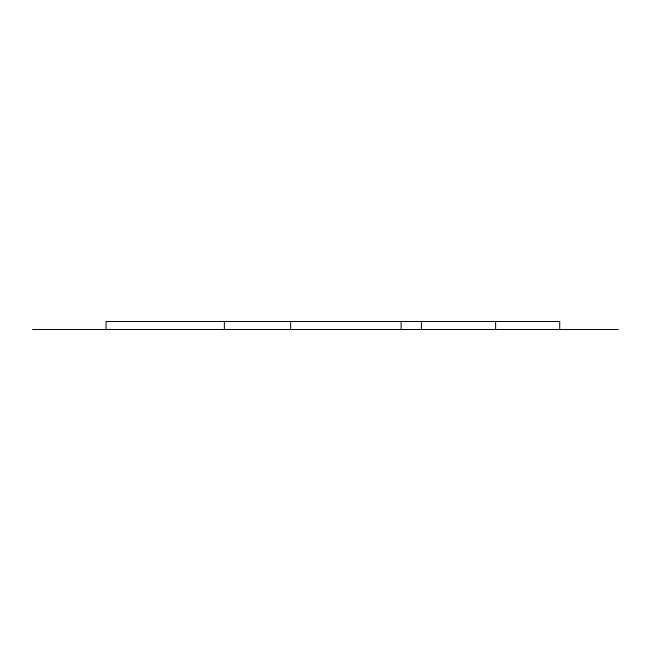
<?xml version="1.0" encoding="UTF-8"?>
<svg xmlns="http://www.w3.org/2000/svg" width="651" height="651" viewBox="0 0 651 651"><rect width="100%" height="100%" fill="white"/><g stroke="black" fill="none" stroke-linecap="round" stroke-linejoin="round"><path stroke-width="0.98" d="M32.55 329.512L618.45 329.512M559.722 329.512L559.722 321.488L106.064 321.488L106.064 329.512M495.623 321.488L495.623 329.512M421.409 321.488L421.409 329.512M401.114 321.488L401.114 329.512M290.655 321.488L290.655 329.512M224.359 321.488L224.359 329.512"/></g></svg>
